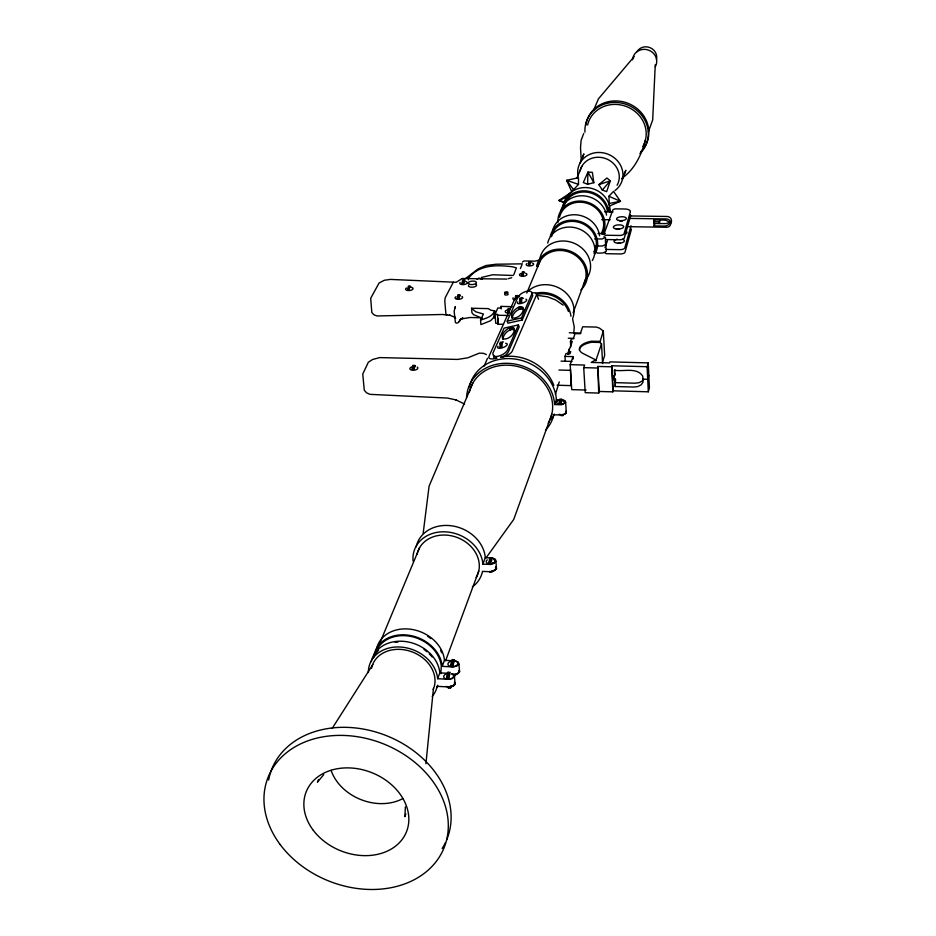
<?xml version="1.0" encoding="UTF-8"?>
<svg xmlns="http://www.w3.org/2000/svg" width="936" height="936" viewBox="0 0 936 936"><rect width="100%" height="100%" fill="white"/><g stroke="black" fill="none" stroke-linecap="round" stroke-linejoin="round"><path stroke-width="1.4" d="M587.586 184.287L587.96 172.084L592.383 172.353L593.822 182.684L587.586 184.287L583.303 182.555L587.96 172.084L593.822 182.684M614.893 381.01L613.022 378.331L614.624 375.734L614.32 370.2C623.341 371.99 636.655 366.842 642.74 376.12L643.032 382.169L641.195 384.778L637.954 386.51L633.918 387.048L615.198 386.521L615.443 379.279L614.098 378.074L613.642 375.851M560.863 403.264L561.261 399.59A7.476 1.287 -88.3 0 1 561.413 399.145L562.091 399.625L560.863 403.264L559.108 403.194M446.472 677.933L448.566 678.062L449.151 673.358A9.161 1.93 -86.8 0 1 449.374 672.715L450.228 672.294M463.437 283.725L463.87 280.484A6.751 1.439 -88.9 0 1 464.034 280.121L464.794 280.73L463.437 283.725L461.869 283.69M452.767 665.519L453.34 660.863A9.079 1.907 -86.9 0 1 453.562 660.231L454.159 659.623L454.592 660.301L452.767 665.519L450.684 665.391M413.735 369.299L414.227 365.765A7.242 1.685 -88.4 0 1 414.414 365.344L415.315 365.871L413.735 369.299L412.062 369.24M458.769 298.42L459.202 295.132A6.833 1.474 -88.8 0 1 459.377 294.758L460.149 295.355L458.769 298.42L457.177 298.385M655.258 64.748L652.684 119.96L648.414 131.742M512.144 318.415C512.507 313.326 517.936 308.096 523.142 308.962L523.891 309.605M502.878 339.288C503.264 334.105 508.763 328.63 514.121 329.554L515.245 331.239M405.393 806.855L404.867 816.718L405.85 813.969M440.833 673.686L441.289 666.303A34.316 27.776 21.8 0 0 410.26 636.304A34.316 27.776 21.8 0 0 375.219 654.088M516.695 298.245L517.058 295.823A6.868 1.322 -88.8 0 1 517.21 295.448L517.912 296.045L516.496 296.022L515.666 298.069M573.721 333.579L574.271 327.015L572.645 319.071M455.2 307.897L455.317 306.517L454.147 311.208L455.387 322.557C457.072 324.254 459.389 321.984 459.95 320.276L459.272 321.411L460.84 318.813L460.208 319.866L462.641 318.451M425.927 763.764L433.45 688.393M423.166 533.333L429.086 486.17L472.738 383.269M532.28 292.851L521.481 317.947L522.218 319.983L507.944 323.189L507.207 321.142L518.041 296.911C520.393 292.98 529.448 288.428 532.28 292.851A8.377 2.972 -19.5 0 1 536.539 294.875L512.156 351.351A8.787 3.276 -19.9 0 1 502.269 357.061L501.333 357.271L505.487 355.317L508.201 352.217L519.176 326.968L518.439 324.921L504.094 328.126L492.816 353.352C492.792 360.114 505.604 354.487 507.452 350.134L518.439 324.921M451.386 685.795L451.14 686.93A9.161 1.93 -86.8 0 1 450.895 687.644L450.298 688.288L449.853 687.632M562.969 415.057L562.934 415.221A7.465 1.287 -88.3 0 1 562.77 415.713L560.547 415.21L561.237 415.666A7.465 1.287 -88.3 0 0 561.389 415.221L561.401 415.175M631.039 225.716L624.792 247.923A4.294 1.755 -3 0 1 619.913 249.666L606.06 249.432M586.1 390.043L571.72 389.633L570.176 364.666L584.626 365.052L583.725 367.649L585.211 392.675L598.701 393.061L599.227 391.459L612.834 391.845L613.162 390.815L648.297 391.81L649.408 387.949L648.25 362.899L609.933 361.893L609.605 362.911L591.178 362.431L595.67 359.869L595.729 360.945L601.509 343.828L599.847 342.459L591.669 342.26A16.825 7.523 -3.2 0 0 579.466 350.24M648.835 375.453L647.712 379.291L643.126 379.15M648.297 391.81L647.127 366.701L648.25 362.899M555.434 394.337L559.237 381.888M567.684 354.241L569.38 348.719M454.077 674.435L454.054 674.493A9.079 1.907 -86.9 0 1 453.831 675.137L453.504 675.663M615.198 386.521L615.443 379.279M614.624 375.734L614.952 369.86M612.834 391.845L611.816 365.765L647.127 366.701M659.295 221.797L659.88 220.007L659.377 223.552L659.295 221.797L654.088 221.715L654.17 223.482L664.911 223.599A6.962 6.318 16.9 0 0 669.603 221.914M494.863 317.749L494.173 317.936A2.913 0.585 -88.7 0 1 493.974 315.35L494.746 310.951L490.756 310.155L488.288 308.611L471.568 308.248L471.943 312.776L473.522 314.683L482.368 318.263M654.159 225.927L653.89 219.901L663.87 220.054A6.973 6.306 16.8 0 1 669.883 223.154A6.985 6.33 16.9 0 1 664.127 226.079L654.159 225.927L654.966 223.458M654.088 221.715L654.673 219.925M602.468 362.092L604.656 355.516L603.31 331.016L599.625 328.208L596.489 327.085L582.707 326.769L580.215 333.743L575.102 333.614L573.195 338.89L571.37 338.844L570.445 341.371L570.784 346.858M598.701 393.061L597.811 366.432L611.489 366.795M599.847 342.459L603.31 331.016M560.559 399.59L559.318 403.217L559.716 399.543A7.465 1.299 -88.3 0 1 559.868 399.099L562.091 399.625M448.566 678.062L449.959 674.084M490.675 558.125L489.083 562.688L489.586 558.429A8.424 1.673 -87.5 0 1 489.785 557.879L492.394 558.207L491.529 557.903A8.424 1.661 -87.5 0 0 491.306 558.5L490.803 562.758L488.849 562.665M491.201 561.623L491.997 559.342M557.107 385.222L571.135 385.62L571.416 384.801M452.755 660.208L450.918 665.426L451.503 660.769A9.079 1.907 -86.9 0 1 451.725 660.137L452.322 659.529L454.592 660.301M448.578 672.668L446.718 677.968L447.303 673.265A9.161 1.942 -86.8 0 1 447.525 672.621L448.133 671.99L449.526 672.645M571.135 385.62L570.48 369.533M556.394 399.707L563.367 399.918L565.297 400.982L565.648 402.433L561.659 404.773L554.65 404.563L556.394 399.707A44.694 38.668 21.6 0 0 515.35 359.096A44.694 38.668 21.6 0 0 469.369 386.966M551.795 414.25L513.747 519.41L485.959 558.008M570.176 364.666L573.054 356.604L564.981 356.405L565.285 361.249M568.76 354.346L568.597 351.597L572.282 341.418L570.445 341.371M645.489 139.838C641.382 154.99 634.842 169.381 621.504 178.6M564.981 356.405L566.034 353.492L570.059 353.597L570.761 351.644L568.597 351.597M604.972 247.595L607.405 240.88M493.576 355.434L493.845 357.88L496.981 358.219L495.366 358.582A8.787 3.264 -20 0 1 488.966 356.452L514.355 299.918A8.377 2.972 -19.6 0 1 519.609 295.963M485.293 557.634L492.792 557.961L495.436 559.342L495.904 561.378L493.997 563.32L490.429 564.455L482.894 564.127L485.293 557.634A35.627 29.648 21.7 0 0 452.334 525.915A35.627 29.648 21.7 0 0 416.181 546.846M451.842 673.803L453.808 674.54L454.416 676.599L452.369 678.518L448.742 679.29L437.662 678.717L439.826 672.867A35.451 28.642 21.8 0 0 406.879 641.745A35.451 28.642 21.8 0 0 371.253 661.682M455.422 660.875L458.324 662.056L458.909 664.127L456.873 666.069L453.235 666.923L442.237 666.35L444.471 660.313A35.158 28.513 21.8 0 0 411.805 629.402A35.158 28.513 21.8 0 0 376.436 649.268M573.125 312.729L585.562 279.162M622.428 179.408L625.833 170.235L623.832 175.266M445.583 660.828L478.764 571.019M583.725 133.485L581.116 140.283L580.519 147.56L581.326 161.554M581.935 158.921L583.889 153.867L580.121 162.899M449.046 687.55L448.438 688.194L447.993 687.527L450.111 687.621M529.764 262.15L528.583 265.063L528.969 261.881A6.669 1.252 -88.9 0 1 529.109 261.53L531.133 262.185L530.501 261.518A6.669 1.24 -88.9 0 0 530.338 261.904L529.963 265.087L528.407 265.052M523.06 272.423L521.855 275.383L522.253 272.165A6.727 1.275 -88.9 0 1 522.393 271.803L524.452 272.446L523.774 271.826A6.727 1.275 -88.9 0 0 523.634 272.189L523.247 275.406L521.68 275.371M508.903 308.985L507.628 312.109L508.037 308.775A6.915 1.345 -88.7 0 1 508.19 308.4L509.629 308.95M576.927 178.156L581.794 166.386M526.769 293.062L539.967 261.331M379.946 642.763L419.55 547.747M318.579 779.512L317.444 782.192L323.751 774.622M484.169 366.093L487.516 358.231M593.553 110.354L598.455 98.83L634.21 56.558M520.357 268.562L521.879 265.028M503.474 324.324L497.917 324.195L497.893 318.228M513.829 274.622L516.38 267.883L512.519 266.795C496.911 264.794 478.893 264.42 468.292 278.472L468.468 279.794M497.917 324.195L497.601 314.391L495.062 314.332L495.741 323.294L498.28 323.353M512.109 306.657L501.052 306.411L500.339 308.049L497.812 307.991L495.062 314.332M522.218 319.983L532.76 295.741L532.058 293.366M458.745 295.331L457.365 298.397L457.798 295.109A6.833 1.474 -88.8 0 1 457.973 294.735L460.149 295.355M463.414 280.706L462.056 283.702L462.489 280.461A6.751 1.451 -88.9 0 1 462.653 280.098L464.794 280.73M413.841 365.824L412.25 369.264L412.753 365.719A7.242 1.685 -88.4 0 1 412.94 365.309L415.315 365.871M494.617 316.391L490.663 320.709L480.917 324.605L480.554 320.03L483.409 314.016L475.745 311.793L471.568 308.248M409.313 286.638L407.827 289.645L408.295 286.393A6.763 1.591 -88.8 0 1 408.47 286.03L410.693 286.662L409.851 286.065A6.763 1.591 -88.8 0 0 409.675 286.428L409.207 289.68L407.64 289.633M462.922 317.912L462.314 317.784M494.746 310.951C492.441 316.59 485.878 318.415 480.554 320.03M455.645 675.277L455.083 675.85L454.639 675.184M332.163 728.419L372.856 664.525M522.428 262.033L523.914 260.969L534.865 261.167L539.194 260.185M643.547 379.197L642.33 380.94L639.101 382.672L635.076 383.198L615.291 382.649M602.304 190.031L610.319 180.812L606.926 178.027L598.829 184.638L602.304 190.031L606.645 191.669L610.319 180.812L598.829 184.638M573.546 189.68L578.518 184.392L578.471 177.711L566.643 180.309L571.51 191.236L573.546 189.68L566.643 180.309L578.518 184.392M608.915 196.267L613.525 191.389L620.416 201.298L609.43 206.037L608.915 196.267L620.416 201.298L608.985 203.521M565.648 402.433L566.292 412.694L564.958 414.11L562.314 415.046L553.819 414.788A44.87 38.774 21.6 0 1 545.676 430.034M495.904 561.378L496.478 568.678L494.582 570.632L491.026 571.756L482.403 571.381L482.356 572.001A35.79 29.73 21.7 0 1 472.364 586.942M458.909 664.127L459.588 671.779L457.564 673.721L453.925 674.575M454.416 676.599L455.118 684.286L453.071 686.217L449.444 686.989L437.206 686.345A35.58 28.712 21.8 0 1 432.21 696.372M463.905 279.735L478.343 268.772L485.983 265.531L496.033 264.233L522.382 263.847M614.461 374.529L615.174 374.014M572.177 191.693L558.897 200.503L565.262 203.287M461.857 278.776L456.148 282.286L390.394 279.408L384.38 280.25L379.115 282.953L370.691 298.291L371.826 312.542L373.909 314.812L376.997 315.959L442.342 314.484L450.193 315.35L449.397 315.058L454.884 317.257L454.065 316.321L455.621 318.334M509.371 327.881C505.756 329.776 501.181 333.743 502.48 338.259L503.24 338.937C508.681 339.92 515.42 333.696 514.145 328.173L512.284 327.226L509.371 327.881L510.108 329.928M518.462 307.324C514.975 309.161 510.448 312.987 511.77 317.362L512.519 318.018C517.795 318.942 524.476 312.975 523.177 307.57L521.329 306.68L518.462 307.324L519.188 309.348M605.803 244.495L602.339 246.016L595.05 245.969M593.787 251.316L597.741 253.129L602.725 253.012L606.177 251.491L605.428 237.475L601.965 238.996L594.652 238.949M567.356 196.817L558.897 200.503L564.338 201.919M481.338 277.489L492.722 274.763L513.139 275.476M508.248 278.694L511.7 277.711M461.928 318.86L469.954 317.515L481.186 317.772M507.207 321.142L521.481 317.947M519.761 302.562L521.715 302.129L521.574 297.976A8.88 2.644 77.3 0 1 521.773 297.519L523.388 298.35M500.011 347.08L502.047 346.648L501.918 342.295A9.22 2.855 77.6 0 1 502.129 341.804L503.404 341.956M500.596 357.166C522.101 352.685 545.934 364.654 553.855 385.398M506.821 279.08L462.314 278.519M453.703 675.207L454.896 675.184M604.715 211.805L613.057 211.922M629.963 215.947L667.099 216.473A4.247 3.849 16.7 0 1 671.475 220.685A4.247 3.849 16.7 0 1 670.468 223.587M629.097 218.404L666.315 218.942A4.259 3.861 16.7 0 1 670.702 223.166A4.259 3.861 16.7 0 1 666.654 227.261L626.64 226.652M601.778 219.632L610.178 219.749M601.134 233.438L605.323 233.509M597.928 233.555L603.626 233.649M605.533 239.546L619.41 239.768A4.294 1.743 -3 0 0 624.3 238.025L630.572 215.982A6.938 2.761 -3 0 0 630.291 214.835M497.238 315.233L508.365 315.479M569.31 332.783L580.975 333.064M568.292 338.224L573.979 338.364M599.789 341.394L591.599 341.195A16.825 7.523 -3.2 0 0 583.198 353.586L595.67 359.869M561.027 361.132L572.013 361.425M583.725 367.649L597.285 368.012M558.932 370.036L570.188 370.34M444.471 660.313L451.316 660.664M439.826 672.867L449.491 673.37M515.057 299.087L515.654 295.799A6.868 1.322 -88.8 0 1 515.794 295.425L516.496 296.022M507.441 312.097L509.055 312.144L509.465 308.81A6.915 1.345 -88.7 0 1 509.617 308.435L510.108 308.4M489.411 571.545L492.242 571.873A8.436 1.661 -87.5 0 0 492.383 571.475M538.703 295.554L547.478 296.794L555.797 300.046L563.086 305.101M464.513 404.024L455.621 399.742L456.394 400L447.338 398.046L369.989 394.349L366.514 392.781L364.268 390.172L362.758 374.072L368.328 362.267L372.622 359.482L379.735 357.587L457.552 359.424L467.766 357.821L479.29 353.176L483.374 353.281L486.381 354.58M482.438 279.443L478.869 278.074L477.021 279.244M603.966 236.656L605.428 237.475M604.832 252.872L606.294 253.714L620.135 253.948A4.282 1.767 -3 0 0 625.002 252.194L631.25 229.928A6.926 2.796 -2.9 0 0 630.969 228.77M453.34 282.169L445.396 297.367A3.791 0.842 -88.8 0 0 444.916 302.585L445.782 312.647A3.779 0.831 -88.7 0 0 446.87 314.578M489.633 571.568L490.008 572.27L490.534 571.802A8.424 1.673 -87.5 0 0 490.675 571.405M512.284 327.226L513.022 329.273M510.916 327.354L511.653 329.402M521.329 306.68L522.054 308.704M519.983 306.809L520.708 308.833M536.667 294.021L538.516 299.274M454.498 682.227L455.118 684.286M459.588 671.779L459.19 670.305L458.979 672.598A4.973 2.878 -6 0 1 452.322 674.341M609.008 207.347L610.026 211.559M565.952 411.232L566.292 412.694M496.021 566.631L496.478 568.678M501.052 306.411L501.24 308.962M573.054 356.604L573.206 359.026M601.509 343.828L602.608 363.566M597.811 366.432L599.227 391.459M605.428 240.657L605.697 245.595M611.816 365.765L613.162 390.815M469.322 392.289A42.775 36.96 21.6 0 1 524.078 368.538A42.775 36.96 21.6 0 1 548.192 423.201M466.573 397.543A44.87 38.774 21.6 0 1 510.155 363.449A44.87 38.774 21.6 0 1 554.65 404.563M554.288 414.063A44.694 38.668 21.6 0 1 551.784 419.269M437.767 685.21A35.451 28.642 21.8 0 1 436.585 687.422M376.12 653.106A34.468 27.846 21.8 0 1 378.553 650.274M395.121 642.412A34.468 27.846 21.8 0 1 397.975 642.119M424.008 649.502A34.468 27.846 21.8 0 1 427.05 651.807M429.203 653.773A34.468 27.846 21.8 0 1 432.128 656.99M445.466 842.552A94.325 73.628 21.8 0 1 442.131 848.578M268.62 780.039A94.325 73.628 21.8 0 1 380.472 733.473A94.325 73.628 21.8 0 1 446.601 840.025M535.954 293.202A27.039 23.856 21.4 0 1 570.948 316.251M527.717 291.424A26.863 23.739 21.4 0 1 560.664 288.885A26.863 23.739 21.4 0 1 572.797 318.158M536.398 294.454A25.611 22.593 21.4 0 1 568.433 311.501M562.618 206.657A23.611 21.352 21.2 0 1 586.509 190.967A23.611 21.352 21.2 0 1 608.634 211.489M563.999 203.346A23.54 21.294 21.2 0 1 590.101 188.031A23.54 21.294 21.2 0 1 609.944 212.39M562.934 401.029A2.902 1.357 -3.6 0 1 565.309 402.468A2.902 1.357 -3.6 0 1 561.974 403.744M454.44 683.268A3.51 1.989 -5.7 0 1 454.545 684.298M454.241 684.801A3.51 1.989 -5.7 0 1 453.726 685.269M453.024 685.655A3.51 1.989 -5.7 0 1 450.391 686.123M565.8 411.945A2.89 1.357 -3.6 0 1 564.771 413.583M563.39 400.538A4.142 2.001 -3.9 0 1 563.706 403.474A4.142 2.001 -3.9 0 1 557.622 403.685A4.142 2.001 -3.9 0 1 558.371 400.713M560.371 400.257A4.142 2.001 -3.9 0 1 561.448 400.21M559.26 414.297A4.13 2.012 -3.9 0 0 563.332 414.426A4.13 2.012 -3.9 0 0 565.952 412.729L565.987 412.203A4.13 2.012 -3.9 0 0 565.742 411.7M495.378 569.299A4.633 2.515 -5.1 0 1 494.711 569.884M493.81 570.387A4.633 2.515 -5.1 0 1 491.54 570.948M495.589 567.356A4.633 2.515 -5.1 0 1 495.752 568.643M451.994 673.873A5.019 2.913 -6.1 0 1 452.076 678.167A5.019 2.913 -6.1 0 1 444.729 678.366A5.019 2.913 -6.1 0 1 445.934 674.025M448.391 673.382A5.019 2.913 -6.1 0 1 449.69 673.347M493.857 559.225A4.645 2.504 -5.1 0 1 494.313 562.747A4.645 2.504 -5.1 0 1 487.773 563.402A4.645 2.504 -5.1 0 1 487.328 559.88M368.351 672.504A35.58 28.712 21.8 0 1 401.556 647.115A35.58 28.712 21.8 0 1 437.662 678.717M371.545 668.21A32.76 26.43 21.8 0 1 411.068 651.514A32.76 26.43 21.8 0 1 433.204 689.539M413.068 561.132A35.79 29.73 21.7 0 1 445.22 531.835A35.79 29.73 21.7 0 1 482.894 564.127M427.74 636.375A34.187 27.717 21.8 0 1 430.841 638.598M440.599 650.333A34.187 27.717 21.8 0 1 441.687 652.766M373.569 657.715A35.299 28.571 21.8 0 1 407.932 635.123A35.299 28.571 21.8 0 1 442.237 666.35M417.07 554.241A32.058 26.641 21.7 0 1 457.645 537.662A32.058 26.641 21.7 0 1 476.178 577.477M537.907 266.69A24.675 21.996 21.4 0 1 569.767 252.334A24.675 21.996 21.4 0 1 583.444 284.497M550.286 236.305A24.254 21.774 21.3 0 1 581.665 222.031A24.254 21.774 21.3 0 1 595.05 253.796M552.579 230.794A24.137 21.692 21.3 0 1 576.95 214.882A24.137 21.692 21.3 0 1 599.59 235.802M454.498 682.753A5.008 2.925 -6.1 0 1 452.497 686.275L448.73 686.954A5.008 2.925 -6.1 0 1 446.425 686.427M455.083 661.05A4.973 2.866 -6 0 1 456.826 665.227A4.973 2.866 -6 0 1 449.233 665.999A4.973 2.866 -6 0 1 450.134 661.553M452.568 660.921A4.973 2.866 -6 0 1 453.866 660.886M536.527 266.327A26.103 23.271 21.4 0 1 573.323 252.568A26.103 23.271 21.4 0 1 580.893 289.961M539.955 258.102A25.915 23.143 21.4 0 1 574.692 243.489A25.915 23.143 21.4 0 1 586.451 278.823M547.712 243.091A24.172 21.668 21.3 0 1 578.975 228.899A24.172 21.668 21.3 0 1 592.324 260.512M560.547 211.653A23.716 21.423 21.3 0 1 583.76 195.846A23.716 21.423 21.3 0 1 606.54 215.093M551.526 236.632A22.967 20.627 21.3 0 1 581.244 223.107A22.967 20.627 21.3 0 1 593.927 253.2M559.541 217.292A22.569 20.358 21.3 0 1 588.791 203.908A22.569 20.358 21.3 0 1 601.216 233.567M557.879 222.604A23.833 21.493 21.3 0 1 586.252 201.883A23.833 21.493 21.3 0 1 602.328 234.164M564.162 205.698A22.359 20.218 21.2 0 1 587.164 192.196A22.359 20.218 21.2 0 1 607.405 211.548M402.737 798.619A46.273 36.492 21.7 0 1 331.087 770.34M459.05 671.709A3.487 1.966 -5.6 0 1 458.242 672.668M495.448 567.438A3.253 1.708 -4.8 0 1 495.682 569.135M495.214 569.544A3.253 1.708 -4.8 0 1 494.582 569.872M493.728 559.611A3.253 1.708 -4.7 0 1 495.226 561.811L494.758 562.208A3.253 1.708 -4.7 0 1 492.523 562.934M490.487 559.927A3.253 1.708 -4.7 0 1 491.248 559.681M525.915 299.181A4.926 1.755 -19.6 0 1 525.26 301.743A4.926 1.755 -19.6 0 1 519.258 303.732A4.926 1.755 -19.6 0 1 517.854 301.848M505.639 343.325A5.113 1.884 -19.9 0 1 506.294 345.805A5.113 1.884 -19.9 0 1 499.847 348.274A5.113 1.884 -19.9 0 1 498.092 346.226M509.336 313.022A3.826 1.72 -4.5 0 1 505.44 312.121A3.826 1.72 -4.5 0 1 506.891 310.038M508.751 309.629A3.826 1.72 -4.5 0 1 509.746 309.582M461.974 296.478A3.791 1.673 -5 0 1 461.167 298.783A3.791 1.673 -5 0 1 456.078 298.97A3.791 1.673 -5 0 1 456.007 296.712M458.605 295.963A3.791 1.673 -5 0 1 459.588 295.928M525.611 273.277A3.732 1.626 -4.3 0 1 526.243 275.418A3.732 1.626 -4.3 0 1 521.329 276.178A3.732 1.626 -4.3 0 1 519.854 274.166M520.381 273.78A3.732 1.626 -4.3 0 1 521.095 273.452M522.908 273.055A3.732 1.626 -4.3 0 1 523.879 273.019M465.964 281.56A3.744 1.638 -5 0 1 466.491 283.725A3.744 1.638 -5 0 1 461.53 284.497A3.744 1.638 -5 0 1 460.161 282.461M463.261 281.338A3.744 1.638 -5 0 1 464.233 281.303M514.999 299.953A3.802 1.685 -4.4 0 1 513.209 297.812M516.333 296.665A3.802 1.685 -4.4 0 1 517.327 296.618M532.291 262.993A3.697 1.591 -4.2 0 1 532.736 265.227A3.697 1.591 -4.2 0 1 527.541 265.719A3.697 1.591 -4.2 0 1 527.097 263.496M529.6 262.782A3.697 1.591 -4.2 0 1 530.572 262.747M475.874 284.228A4.13 1.743 -4.6 0 1 473.394 287.095A4.13 1.743 -4.6 0 1 468.445 285.421M507.803 293.846A1.708 0.725 -4.2 0 1 507.581 294.793A1.708 0.725 -4.2 0 1 505.405 294.992A1.708 0.725 -4.2 0 1 504.867 294.115M411.068 287.305A3.756 1.638 -5.6 0 1 412.472 289.54A3.756 1.638 -5.6 0 1 407.043 290.382A3.756 1.638 -5.6 0 1 406.587 287.995M417.234 367.076A4.013 1.872 -5.7 0 1 416.555 369.521A4.013 1.872 -5.7 0 1 411.419 370.024A4.013 1.872 -5.7 0 1 410.319 367.754M410.916 367.298A4.013 1.872 -5.7 0 1 411.723 366.924M619.854 221.2A4.914 1.966 -3 0 1 622.37 220.966M616.789 229.355A5.218 2.106 -3 0 1 619.468 229.109M617.514 243.43A5.207 2.129 -3 0 1 620.182 243.184M626.699 231.8A4.902 1.989 -3 0 1 626.008 233.801M622.44 239.265A5.207 2.118 -3 0 1 622.674 242.506A5.207 2.118 -3 0 1 614.788 242.377A5.207 2.118 -3 0 1 617.292 239.183M632.619 59.822A12.168 11.384 20.8 0 1 647.817 49.877A12.168 11.384 20.8 0 1 655.364 66.608M580.074 170.832A20.042 18.275 21.2 0 1 606.118 158.746A20.042 18.275 21.2 0 1 617.081 185.269M578.062 176.214A22.897 20.884 21.2 0 1 592.406 153.375A22.897 20.884 21.2 0 1 619.866 164.093A22.897 20.884 21.2 0 1 614.917 190.593M584.93 132.175A32.023 29.484 21 0 1 627.331 104.785A32.023 29.484 21 0 1 639.92 153.621M585.772 125.471A31.976 29.449 21 0 1 630.478 104.387A31.976 29.449 21 0 1 640.493 152.053M587.609 124.991A29.905 27.542 21 0 1 626.605 106.61A29.905 27.542 21 0 1 642.821 146.531M636.913 51.819A10.6 9.933 20.7 0 1 649.865 47.572A10.6 9.933 20.7 0 1 656.51 59.448M519.679 299.333L519.983 302.515L521.656 298.736L520.065 297.882A8.88 2.656 77.3 0 0 519.831 298.373L519.679 299.333M499.953 343.711L500.257 347.045L502.059 342.974L500.362 342.155A9.22 2.855 77.6 0 0 500.116 342.693L499.953 343.711M630.373 211.747L624.09 233.731A4.306 1.743 -3 0 1 619.199 235.462L605.299 235.24L603.837 234.421L612.951 209.722L614.999 208.857L623.458 208.974A6.95 2.761 -3 0 1 630.373 211.747M280.11 844.471A94.793 73.827 21.8 0 0 439.312 857.083A94.793 73.827 21.8 0 0 348.999 735.731A94.793 73.827 21.8 0 0 280.11 844.471M313.303 830.326A53.972 42.038 21.8 0 0 403.896 836.901A53.972 42.038 21.8 0 0 351.877 768.047A53.972 42.038 21.8 0 0 313.303 830.326M469.65 284.345A4.13 1.732 -4.6 0 0 476.354 282.871A4.13 1.732 -4.6 0 0 470.866 281.303A4.13 1.732 -4.6 0 0 469.65 284.345M505.147 293.179A1.708 0.725 -4.2 0 0 507.944 292.594A1.708 0.725 -4.2 0 0 505.697 291.903A1.708 0.725 -4.2 0 0 505.147 293.179M618.415 220.381A4.914 1.966 -3 0 0 626.313 218.767A4.914 1.966 -3 0 0 619.62 216.953A4.914 1.966 -3 0 0 618.415 220.381M615.268 228.747A5.218 2.106 -3 0 0 623.657 227.027A5.218 2.106 -3 0 0 616.567 225.085A5.218 2.106 -3 0 0 615.268 228.747"/></g></svg>
